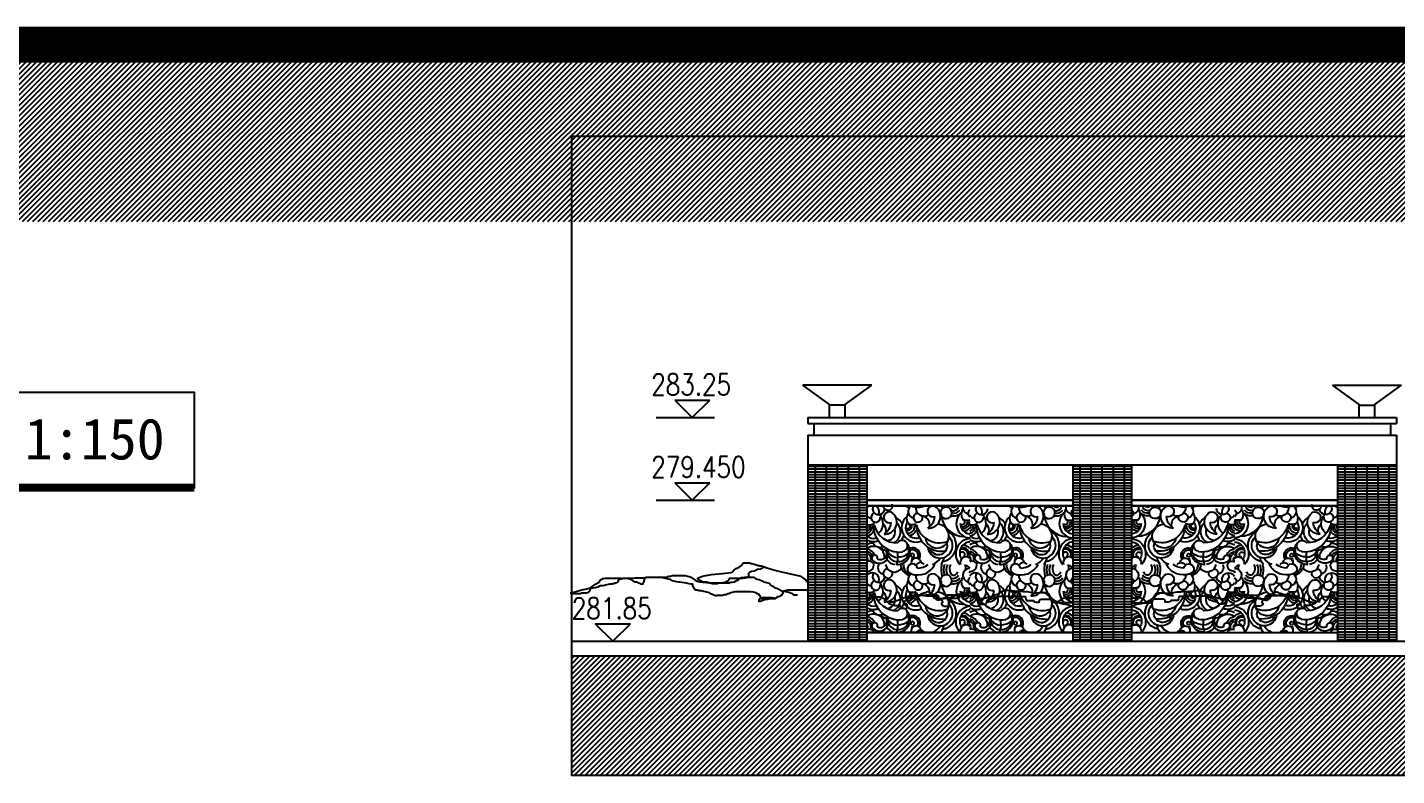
# Model space of a CAD drawing. Extents: x 61379 to 181989, y -86181 to 18192.
# Drawn here: x 136511 to 159771, y -86112 to -73398 of the extents above; entities that cross this region are included whole.
import ezdxf

# ---------------------------------------------------------------- set-up
doc = ezdxf.new("R2010")
doc.units = 0
doc.header["$LTSCALE"] = 1000
doc.header["$MEASUREMENT"] = 0
for name, color, linetype in [('3', 84, 'CONTINUOUS'), ('6', 12, 'CONTINUOUS'), ('LAYER2', 8, 'CONTINUOUS'), ('LAYER7', 84, 'CONTINUOUS'), ('PUB_TEXT', 7, 'CONTINUOUS'), ('PUB_TITLE', 4, 'CONTINUOUS'), ('WALL', 255, 'CONTINUOUS'), ('WINDOW', 84, 'CONTINUOUS')]:
    doc.layers.add(name, color=color, linetype=linetype)
doc.styles.add('DIM_FONT', font='SIMPLEX', dxfattribs={"width": 0.8})
doc.styles.add('HT', font='SIMHEI.TTF')
pattern_1 = [(0, (-26166.007, -60932), (0, 46.875), []), (90, (-26166, -60932), (-187.5, 1e-14), [])]

# ---------------------------------------------------------------- blocks, each defined once
blk = doc.blocks.new('A$C4AE10F56')
at = {"layer": 'LAYER2', "linetype": 'BYBLOCK'}
for centre, radius, start, end in [((116, 2052), 114, 120.1326, 150.0002), ((221, 2104), 103, 151.5335, 2.1872), ((116, 2052), 114, 338.7195, 59.8674), ((323, 2256), 114, 249.4623, 258.2325), ((378, 2155), 78.9, 183.6575, 19.2626), ((817, 2333), 226, 234.0639, 249.381), ((836, 2055), 114, 128.2265, 258.2325), ((821, 2305), 179, 240.2699, 251.848), ((796, 2231), 84.7, 252.8203, 253.7362), ((886, 2460), 331, 249.7106, 290.4832), ((995, 2121), 144, 175.3572, 301.6207), ((1144, 2056), 93, 47.9222, 289.4361), ((1071, 1975), 202, 265.4147, 47.9222), ((1368, 2032), 98.2, 211.5455, 186.022), ((1577, 2216), 297, 192.8609, 202.0915), ((1577, 2216), 252, 195.2147, 200.7628), ((1577, 2216), 207, 198.6431, 205.1288), ((1562, 2234), 141, 216.3094, 221.9316), ((1496, 2197), 69.7, 235.8434, 317.6874), ((1487, 2170), 101, 252.6385, 334.847), ((1796, 2007), 171, 146.3326, 210.4788), ((1765, 2125), 114, 167.4459, 258.2325), ((1971, 2104), 103, 151.5335, 2.1872), ((1866, 2052), 114, 338.7195, 59.8674), ((2567, 2333), 226, 234.0639, 249.381), ((2586, 2055), 114, 128.2265, 258.2325), ((2571, 2305), 179, 240.2699, 251.848), ((2546, 2231), 84.7, 252.8203, 253.7362), ((2636, 2460), 331, 249.7106, 290.4832), ((2745, 2121), 144, 175.3572, 301.6207), ((2894, 2056), 93, 47.9222, 289.4361), ((2821, 1975), 202, 265.4147, 47.9222), ((3118, 2032), 98.2, 211.5455, 186.022), ((3327, 2216), 297, 192.8609, 202.0915), ((3327, 2216), 252, 195.2147, 200.7628), ((3327, 2216), 207, 198.6431, 205.1288), ((3312, 2234), 141, 216.3094, 221.9316), ((3246, 2197), 69.7, 235.8434, 317.6874), ((3237, 2170), 101, 252.6385, 334.847), ((3546, 2007), 171, 146.3326, 210.4788), ((3515, 2125), 114, 167.4459, 258.2325), ((3620, 2178), 103, 172.5125, 187.4875), ((116, 2052), 114, 209.9998, 258.2325), ((171, 1950), 78.9, 103.5769, 7.3125), ((577, 1809), 443, 169.6069, 277.2135), ((83, 1853), 214, 309.5042, 44.3833), ((402, 1955), 93, 47.9222, 289.4361), ((329, 1874), 202, 265.4147, 47.9222), ((186, 1885), 247, 300.7867, 355.7597), ((380, 1714), 213, 301.3459, 45.0282), ((380, 1714), 274, 28.635, 60.543), ((855, 1779), 244, 129.87, 290.4819), ((855, 1779), 176, 146.7939, 286.016), ((867, 1937), 171, 146.3326, 210.4788), ((891, 1954), 78.9, 103.5769, 12.1148), ((941, 1834), 147, 343.6661, 84.5004), ((928, 1986), 247, 300.7867, 355.7597), ((1680, 2027), 398, 180.7401, 269.7299), ((1487, 2170), 191, 259.6237, 318.9107), ((1487, 2170), 146, 261.7492, 322.1118), ((1784, 1849), 244, 129.87, 266.2137), ((1644, 1877), 43.4, 214.824, 81.8265), ((1644, 1877), 83.9, 250.4301, 20.0074), ((1644, 1877), 119, 264.8463, 16.0826), ((1719, 2079), 174, 246.1182, 286.3406), ((1820, 2024), 78.9, 131.4223, 228.5777), ((1866, 2052), 114, 209.9998, 258.2325), ((1921, 1950), 78.9, 103.5769, 7.3125), ((2327, 1809), 443, 169.6069, 277.2135), ((1833, 1853), 214, 309.5042, 44.3833), ((2152, 1955), 93, 47.9222, 289.4361), ((2079, 1874), 202, 265.4147, 47.9222), ((1936, 1885), 247, 300.7867, 355.7597), ((2130, 1714), 213, 301.3459, 45.0282), ((2130, 1714), 274, 28.635, 60.543), ((2605, 1779), 244, 129.87, 290.4819), ((2605, 1779), 176, 146.7939, 286.016), ((2617, 1937), 171, 146.3326, 210.4788), ((2641, 1954), 78.9, 103.5769, 12.1148), ((2691, 1834), 147, 343.6661, 84.5004), ((2678, 1986), 247, 300.7867, 355.7597), ((3430, 2027), 398, 180.7401, 269.7299), ((3237, 2170), 191, 259.6237, 318.9107), ((3237, 2170), 146, 261.7492, 322.1118), ((3534, 1849), 244, 129.87, 266.2137), ((3394, 1877), 43.4, 214.824, 81.8265), ((3394, 1877), 83.9, 250.4301, 20.0074), ((3394, 1877), 119, 264.8463, 16.0826), ((3469, 2079), 174, 246.1182, 286.3406), ((3570, 2024), 78.9, 131.4223, 228.5777), ((70, 2005), 174, 246.1182, 292.1944), ((-5, 1803), 43.4, 301.8933, 81.8265), ((-5, 1803), 119, 281.1227, 16.0826), ((-5, 1803), 83.9, 285.8649, 20.0074), ((135, 1775), 176, 228.1538, 286.016), ((-5, 1803), 162, 278.5423, 334.4606), ((535, 1925), 404, 194.676, 270.816), ((199, 1733), 147, 343.6661, 48.568), ((351, 1711), 152, 280.5459, 18.6566), ((380, 1714), 274, 326.7324, 346.851), ((714, 1807), 43.4, 214.824, 81.8265), ((714, 1807), 72.6, 244.1457, 23.3428), ((714, 1807), 119, 264.8463, 16.0826), ((790, 2009), 174, 246.1182, 292.1944), ((714, 1807), 162, 278.5423, 334.4606), ((1254, 1928), 404, 194.676, 288.6777), ((1296, 1813), 433, 178.2831, 277.2135), ((1214, 1636), 202, 189.7424, 88.7116), ((1265, 1477), 274, 280.0246, 60.543), ((1784, 1849), 176, 178.9532, 264.7527), ((1644, 1877), 162, 278.5423, 320.1258), ((1820, 2005), 174, 246.1182, 292.1944), ((1745, 1803), 43.4, 301.8933, 81.8265), ((1745, 1803), 119, 281.1227, 16.0826), ((1745, 1803), 83.9, 285.8649, 20.0074), ((1885, 1775), 176, 228.1538, 286.016), ((1745, 1803), 162, 278.5423, 334.4606), ((2285, 1925), 404, 194.676, 270.816), ((1949, 1733), 147, 343.6661, 48.568), ((2101, 1711), 152, 280.5459, 18.6566), ((2130, 1714), 274, 326.7324, 346.851), ((2464, 1807), 43.4, 214.824, 81.8265), ((2464, 1807), 72.6, 244.1457, 23.3428), ((2464, 1807), 119, 264.8463, 16.0826), ((2540, 2009), 174, 246.1182, 292.1944), ((2464, 1807), 162, 278.5423, 334.4606), ((3046, 1813), 433, 178.2831, 277.2135), ((3004, 1928), 404, 194.676, 288.6777), ((2964, 1636), 202, 189.7424, 88.7116), ((3015, 1477), 274, 280.0246, 60.543), ((3534, 1849), 176, 178.9532, 264.7527), ((3394, 1877), 162, 278.5423, 320.1258), ((135, 1775), 232, 239.6613, 289.7294), ((135, 1276), 244, 91.9464, 118.7974), ((135, 1276), 187, 355.965, 128.8228), ((-5, 1248), 173, 22.8506, 78.1188), ((232, 1331), 156, 219.5755, 27.5659), ((236, 1569), 120, 192.4141, 300.7261), ((249, 1349), 113, 244.0342, 25.9068), ((340, 1477), 80.1, 198.0071, 303.8106), ((542, 1372), 216, 266.1179, 34.6402), ((620, 1472), 93, 277.2135, 148.2975), ((557, 1382), 180, 264.8075, 24.8927), ((796, 1310), 130, 334.6965, 111.0102), ((796, 1310), 95.2, 334.5035, 114.6775), ((1265, 1477), 213, 189.3713, 45.0282), ((1236, 1474), 152, 201.1421, 18.6566), ((1791, 1334), 262, 92.229, 223.9571), ((1784, 1350), 187, 94.9301, 213.6525), ((1644, 1322), 95.2, 334.5035, 104.3103), ((1644, 1322), 119, 20.2828, 95.1537), ((1644, 1322), 162, 39.8742, 81.4577), ((1885, 1775), 232, 239.6613, 289.7294), ((1885, 1276), 244, 91.9464, 118.7974), ((1885, 1276), 187, 355.965, 128.8228), ((1745, 1248), 173, 22.8506, 78.1188), ((1982, 1331), 156, 219.5755, 27.5659), ((1986, 1569), 120, 192.4141, 300.7261), ((1999, 1349), 113, 244.0342, 25.9068), ((2090, 1477), 80.1, 198.0071, 303.8106), ((2292, 1372), 216, 266.1179, 34.6402), ((2370, 1472), 93, 277.2135, 148.2975), ((2307, 1382), 180, 264.8075, 24.8927), ((2546, 1310), 130, 334.6965, 111.0102), ((2546, 1310), 95.2, 334.5035, 114.6775), ((3015, 1477), 213, 189.3713, 45.0282), ((2986, 1474), 152, 201.1421, 18.6566), ((3541, 1334), 262, 92.229, 223.9571), ((3534, 1350), 187, 94.9301, 213.6525), ((3394, 1322), 95.2, 334.5035, 104.3103), ((3394, 1322), 119, 20.2828, 95.1537), ((3394, 1322), 162, 39.8742, 81.4577), ((-5, 1248), 130, 23.4574, 79.853), ((-5, 1248), 95.2, 334.5035, 76.0582), ((-5, 1248), 43.4, 301.8933, 58.1067), ((56, 1113), 97.5, 23.8659, 113.3699), ((151, 1264), 51.2, 340.5758, 219.5755), ((542, 1372), 225, 215.2494, 257.976), ((542, 1372), 170, 203.3585, 269.8573), ((555, 1508), 232, 223.0684, 268.723), ((219, 1279), 331, 337.5234, 15.3132), ((569, 1509), 226, 265.0845, 314.0015), ((796, 1079), 84.7, 7.2169, 253.7362), ((796, 1310), 29.3, 269.2687, 253.5688), ((955, 1186), 179, 153.1091, 190.9536), ((857, 1175), 88.1, 14.2047, 154.245), ((929, 1112), 75.4, 32.2721, 147.7279), ((993, 1471), 349, 294.02, 323.6681), ((1020, 1341), 321, 324.0583, 348.3085), ((1644, 1322), 43.4, 269.2687, 145.176), ((1705, 1186), 97.5, 49.9979, 200.4992), ((1800, 1338), 51.2, 128.5427, 219.5755), ((1880, 1404), 156, 219.5755, 223.762), ((1745, 1248), 130, 23.4574, 79.853), ((1745, 1248), 95.2, 334.5035, 76.0582), ((1745, 1248), 43.4, 301.8933, 58.1067), ((1806, 1113), 97.5, 23.8659, 113.3699), ((1901, 1264), 51.2, 340.5758, 219.5755), ((2292, 1372), 225, 215.2494, 257.976), ((2292, 1372), 170, 203.3585, 269.8573), ((2305, 1508), 232, 223.0684, 268.723), ((1969, 1279), 331, 337.5234, 15.3132), ((2319, 1509), 226, 265.0845, 314.0015), ((2546, 1079), 84.7, 7.2169, 253.7362), ((2546, 1310), 29.3, 269.2687, 253.5688), ((2705, 1186), 179, 153.1091, 190.9536), ((2607, 1175), 88.1, 14.2047, 154.245), ((2679, 1112), 75.4, 32.2721, 147.7279), ((2743, 1471), 349, 294.02, 323.6681), ((2770, 1341), 321, 324.0583, 348.3085), ((3394, 1322), 43.4, 269.2687, 145.176), ((3455, 1186), 97.5, 49.9979, 200.4992), ((3550, 1338), 51.2, 128.5427, 219.5755), ((3630, 1404), 156, 219.5755, 223.762), ((-8, 1479), 443, 273.3372, 277.2135), ((116, 900), 114, 338.7195, 150.0002), ((35, 1141), 102, 277.2135, 6.0245), ((221, 952), 103, 151.5335, 2.1872), ((323, 1104), 114, 155.1418, 258.2325), ((378, 1003), 78.9, 103.5769, 19.2626), ((482, 1170), 144, 187.1285, 329.9139), ((428, 972), 205, 61.0901, 62.019), ((817, 1181), 226, 187.2926, 249.381), ((516, 980), 205, 57.1255, 62.019), ((821, 1153), 179, 180.3159, 251.848), ((836, 903), 114, 128.2265, 258.2325), ((886, 1308), 331, 249.7106, 331.9151), ((995, 969), 144, 175.3572, 301.6207), ((860, 1438), 349, 273.2942, 305.0299), ((1144, 904), 93, 47.9222, 289.4361), ((1071, 823), 202, 265.4147, 47.9222), ((1368, 880), 98.2, 211.5455, 186.022), ((1577, 1064), 297, 162.7967, 202.0915), ((1577, 1064), 252, 159.5911, 200.7628), ((1577, 1064), 207, 154.8639, 205.1288), ((1562, 1082), 141, 150.0747, 221.9316), ((1496, 1045), 69.7, 235.8434, 349.6065), ((1487, 1018), 101, 252.6385, 334.847), ((1796, 855), 171, 146.3326, 210.4788), ((1765, 973), 114, 88.5272, 258.2325), ((1562, 1082), 141, 354.4874, 29.9253), ((1891, 1310), 244, 220.4864, 239.7214), ((1820, 872), 78.9, 131.4223, 228.5777), ((1870, 1026), 103, 172.5125, 187.4875), ((1742, 1479), 443, 273.3372, 277.2135), ((1866, 900), 114, 338.7195, 150.0002), ((1785, 1141), 102, 277.2135, 6.0245), ((1971, 952), 103, 151.5335, 2.1872), ((2073, 1104), 114, 155.1418, 258.2325), ((2128, 1003), 78.9, 103.5769, 19.2626), ((2232, 1170), 144, 187.1285, 329.9139), ((2178, 972), 205, 61.0901, 62.019), ((2567, 1181), 226, 187.2926, 249.381), ((2266, 980), 205, 57.1255, 62.019), ((2571, 1153), 179, 180.3159, 251.848), ((2586, 903), 114, 128.2265, 258.2325), ((2636, 1308), 331, 249.7106, 331.9151), ((2745, 969), 144, 175.3572, 301.6207), ((2610, 1438), 349, 273.2942, 305.0299), ((2894, 904), 93, 47.9222, 289.4361), ((2821, 823), 202, 265.4147, 47.9222), ((3118, 880), 98.2, 211.5455, 186.022), ((3327, 1064), 297, 162.7967, 202.0915), ((3327, 1064), 252, 159.5911, 200.7628), ((3327, 1064), 207, 154.8639, 205.1288), ((3312, 1082), 141, 150.0747, 221.9316), ((3246, 1045), 69.7, 235.8434, 349.6065), ((3237, 1018), 101, 252.6385, 334.847), ((3546, 855), 171, 146.3326, 210.4788), ((3515, 973), 114, 88.5272, 258.2325), ((3312, 1082), 141, 354.4874, 29.9253), ((3641, 1310), 244, 220.4864, 239.7214), ((3570, 872), 78.9, 131.4223, 228.5777), ((3620, 1026), 103, 172.5125, 187.4875), ((116, 900), 114, 209.9998, 258.2325), ((171, 798), 78.9, 103.5769, 7.3125), ((577, 657), 443, 169.6069, 277.2135), ((83, 701), 214, 309.5042, 44.3833), ((402, 803), 93, 47.9222, 289.4361), ((329, 722), 202, 265.4147, 47.9222), ((186, 733), 247, 300.7867, 355.7597), ((380, 562), 213, 301.3459, 45.0282), ((380, 562), 274, 28.635, 60.543), ((855, 627), 244, 129.87, 290.4819), ((855, 627), 176, 146.7939, 286.016), ((714, 655), 43.4, 214.824, 81.8265), ((867, 785), 171, 146.3326, 210.4788), ((790, 857), 174, 246.1182, 292.1944), ((891, 802), 78.9, 103.5769, 12.1148), ((941, 682), 147, 343.6661, 84.5004), ((928, 834), 247, 300.7867, 355.7597), ((1680, 875), 398, 180.7401, 269.7299), ((1487, 1018), 191, 259.6237, 318.9107), ((1487, 1018), 146, 261.7492, 322.1118), ((1784, 697), 244, 129.87, 266.2137), ((1644, 725), 43.4, 214.824, 81.8265), ((1784, 697), 176, 178.9532, 264.7527), ((1644, 725), 83.9, 250.4301, 20.0074), ((1644, 725), 119, 264.8463, 16.0826), ((1719, 927), 174, 246.1182, 286.3406), ((1866, 900), 114, 209.9998, 258.2325), ((1921, 798), 78.9, 103.5769, 7.3125), ((2327, 657), 443, 169.6069, 277.2135), ((1833, 701), 214, 309.5042, 44.3833), ((2152, 803), 93, 47.9222, 289.4361), ((2079, 722), 202, 265.4147, 47.9222), ((1936, 733), 247, 300.7867, 355.7597), ((2130, 562), 213, 301.3459, 45.0282), ((2130, 562), 274, 28.635, 60.543), ((2605, 627), 244, 129.87, 290.4819), ((2605, 627), 176, 146.7939, 286.016), ((2464, 655), 43.4, 214.824, 81.8265), ((2617, 785), 171, 146.3326, 210.4788), ((2540, 857), 174, 246.1182, 292.1944), ((2641, 802), 78.9, 103.5769, 12.1148), ((2691, 682), 147, 343.6661, 84.5004), ((2678, 834), 247, 300.7867, 355.7597), ((3430, 875), 398, 180.7401, 269.7299), ((3237, 1018), 191, 259.6237, 318.9107), ((3237, 1018), 146, 261.7492, 322.1118), ((3534, 697), 244, 129.87, 266.2137), ((3394, 725), 43.4, 214.824, 81.8265), ((3534, 697), 176, 178.9532, 264.7527), ((3394, 725), 83.9, 250.4301, 20.0074), ((3394, 725), 119, 264.8463, 16.0826), ((3469, 927), 174, 246.1182, 286.3406), ((70, 853), 174, 246.1182, 292.1944), ((-5, 651), 43.4, 301.8933, 81.8265), ((-5, 651), 119, 281.1227, 16.0826), ((-5, 651), 83.9, 285.8649, 20.0074), ((135, 623), 176, 228.1538, 286.016), ((-5, 651), 162, 278.5423, 334.4606), ((535, 773), 404, 194.676, 270.816), ((199, 581), 147, 343.6661, 48.568), ((351, 559), 152, 280.5459, 18.6566), ((380, 562), 274, 326.7324, 346.851), ((714, 655), 72.6, 244.1457, 23.3428), ((714, 655), 119, 264.8463, 16.0826), ((714, 655), 162, 278.5423, 334.4606), ((1296, 661), 433, 178.2831, 277.2135), ((1254, 776), 404, 194.676, 288.6777), ((1214, 484), 202, 189.7424, 88.7116), ((1265, 325), 213, 189.3713, 45.0282), ((1265, 325), 274, 280.0246, 60.543), ((1644, 725), 162, 278.5423, 320.1258), ((1820, 853), 174, 246.1182, 292.1944), ((1745, 651), 43.4, 301.8933, 81.8265), ((1745, 651), 119, 281.1227, 16.0826), ((1745, 651), 83.9, 285.8649, 20.0074), ((1885, 623), 176, 228.1538, 286.016), ((1745, 651), 162, 278.5423, 334.4606), ((2285, 773), 404, 194.676, 270.816), ((1949, 581), 147, 343.6661, 48.568), ((2101, 559), 152, 280.5459, 18.6566), ((2130, 562), 274, 326.7324, 346.851), ((2464, 655), 72.6, 244.1457, 23.3428), ((2464, 655), 119, 264.8463, 16.0826), ((2464, 655), 162, 278.5423, 334.4606), ((3004, 776), 404, 194.676, 288.6777), ((3046, 661), 433, 178.2831, 277.2135), ((2964, 484), 202, 189.7424, 88.7116), ((3015, 325), 213, 189.3713, 45.0282), ((3015, 325), 274, 280.0246, 60.543), ((3394, 725), 162, 278.5423, 320.1258), ((135, 623), 232, 239.6613, 289.7294), ((135, 124), 244, 91.9464, 118.7974), ((135, 124), 187, 355.965, 128.8228), ((-5, 96), 173, 22.8506, 78.1188), ((232, 179), 156, 219.5755, 27.5659), ((236, 417), 120, 192.4141, 300.7261), ((249, 196), 113, 244.0342, 25.9068), ((340, 325), 80.1, 198.0071, 303.8106), ((542, 220), 216, 266.1179, 34.6402), ((620, 320), 93, 277.2135, 148.2975), ((557, 230), 180, 264.8075, 24.8927), ((796, 158), 130, 334.6965, 111.0102), ((796, 158), 95.2, 334.5035, 114.6775), ((1236, 322), 152, 201.1421, 18.6566), ((1791, 182), 262, 92.229, 223.9571), ((1784, 197), 187, 94.9301, 213.6525), ((1644, 169), 95.2, 334.5035, 104.3103), ((1644, 169), 119, 20.2828, 95.1537), ((1644, 169), 162, 39.8742, 81.4577), ((1885, 623), 232, 239.6613, 289.7294), ((1885, 124), 244, 91.9464, 118.7974), ((1885, 124), 187, 355.965, 128.8228), ((1745, 96), 173, 22.8506, 78.1188), ((1982, 179), 156, 219.5755, 27.5659), ((1986, 417), 120, 192.4141, 300.7261), ((1999, 196), 113, 244.0342, 25.9068), ((2090, 325), 80.1, 198.0071, 303.8106), ((2292, 220), 216, 266.1179, 34.6402), ((2370, 320), 93, 277.2135, 148.2975), ((2307, 230), 180, 264.8075, 24.8927), ((2546, 158), 130, 334.6965, 111.0102), ((2546, 158), 95.2, 334.5035, 114.6775), ((2986, 322), 152, 201.1421, 18.6566), ((3541, 182), 262, 92.229, 223.9571), ((3534, 197), 187, 94.9301, 213.6525), ((3394, 169), 95.2, 334.5035, 104.3103), ((3394, 169), 119, 20.2828, 95.1537), ((3394, 169), 162, 39.8742, 81.4577), ((-5, 96), 130, 23.4574, 79.853), ((-5, 96), 95.2, 334.5035, 76.0582), ((-5, 96), 43.4, 301.8933, 58.1067), ((56, -39), 97.5, 23.8659, 113.3699), ((151, 112), 51.2, 340.5758, 219.5755), ((542, 220), 225, 215.2494, 257.976), ((542, 220), 170, 203.3585, 269.8573), ((555, 356), 232, 223.0684, 268.723), ((428, -180), 205, 61.0901, 62.019), ((219, 126), 331, 337.5234, 15.3132), ((569, 357), 226, 265.0845, 314.0015), ((516, -172), 205, 57.1255, 62.019), ((796, 158), 29.3, 269.2687, 253.5688), ((955, 34), 179, 153.1091, 190.9536), ((857, 23), 88.1, 14.2047, 154.245), ((929, -40), 75.4, 32.2721, 147.7279), ((993, 318), 349, 294.02, 323.6681), ((1020, 189), 321, 324.0583, 348.3085), ((1644, 169), 43.4, 269.2687, 145.176), ((1705, 34), 97.5, 49.9979, 200.4992), ((1800, 186), 51.2, 128.5427, 219.5755), ((1880, 252), 156, 219.5755, 223.762), ((1745, 96), 130, 23.4574, 79.853), ((1745, 96), 95.2, 334.5035, 76.0582), ((1745, 96), 43.4, 301.8933, 58.1067), ((1806, -39), 97.5, 23.8659, 113.3699), ((1901, 112), 51.2, 340.5758, 219.5755), ((2292, 220), 225, 215.2494, 257.976), ((2292, 220), 170, 203.3585, 269.8573), ((2305, 356), 232, 223.0684, 268.723), ((2178, -180), 205, 61.0901, 62.019), ((1969, 126), 331, 337.5234, 15.3132), ((2319, 357), 226, 265.0845, 314.0015), ((2266, -172), 205, 57.1255, 62.019), ((2546, 158), 29.3, 269.2687, 253.5688), ((2705, 34), 179, 153.1091, 190.9536), ((2607, 23), 88.1, 14.2047, 154.245), ((2679, -40), 75.4, 32.2721, 147.7279), ((2743, 318), 349, 294.02, 323.6681), ((2770, 189), 321, 324.0583, 348.3085), ((3394, 169), 43.4, 269.2687, 145.176), ((3455, 34), 97.5, 49.9979, 200.4992), ((3550, 186), 51.2, 128.5427, 219.5755), ((3630, 252), 156, 219.5755, 223.762)]:
    blk.add_arc(centre, radius, start, end, dxfattribs=at)

msp = doc.modelspace()

# ---------------------------------------------------------------- hatches: boundary and pattern name
at = {"layer": '6', "linetype": 'BYBLOCK'}
h = msp.add_hatch(dxfattribs=at)
h.set_pattern_fill('ANSI31', color=8, scale=500, style=0)
h.set_pattern_definition([(45, (159759.375, 198.294), (-44.194174, 44.194174), [])])
h.paths.add_polyline_path([(181688.8, -73698.1), (123188.8, -73698.1), (123188.8, -76698.1), (181688.8, -76698.1)])
h = msp.add_hatch(dxfattribs=at)
h.set_pattern_fill('ANSI31', color=8, scale=500, style=0)
h.set_pattern_definition([(45, (62667.61, -3429.446), (-44.194174, 44.194174), [])])
h.paths.add_polyline_path([(162822.9, -86112), (162822.9, -84076.5), (145759, -84076.5), (145759, -86112)])
at = {"layer": 'LAYER2', "linetype": 'BYBLOCK'}
h = msp.add_hatch(dxfattribs=at)
h.set_pattern_fill('GRATE', color=256, scale=1500, style=0)
h.set_pattern_definition([(0, (-35166.007, -60932), (0, 46.875), []), (90, (-35166, -60932), (-187.5, 1e-14), [])])
h.paths.add_polyline_path([(150768.9, -80829.2), (149768.9, -80829.2), (149768.9, -81839, -0.1038684), (149785.7, -81832.9, -0.0258053), (149768.9, -81839.2), (149768.9, -82991.1, -0.1038684), (149785.7, -82985, -0.0258053), (149768.9, -82991.2), (149768.9, -83829.2), (150768.9, -83829.2)])
h = msp.add_hatch(dxfattribs=at)
h.set_pattern_fill('GRATE', color=256, scale=1500, style=0)
h.set_pattern_definition(pattern_1)
h.paths.add_polyline_path([(155268.9, -80829.2), (154268.9, -80829.2), (154268.9, -81839, -0.1038684), (154285.7, -81832.9, -0.0258053), (154268.9, -81839.2), (154268.9, -82991.1, -0.1038684), (154285.7, -82985, -0.0258053), (154268.9, -82991.2), (154268.9, -83829.2), (155268.9, -83829.2)])
h = msp.add_hatch(dxfattribs=at)
h.set_pattern_fill('GRATE', color=256, scale=1500, style=0)
h.set_pattern_definition(pattern_1)
h.paths.add_polyline_path([(158768.9, -81839.2), (158768.9, -82991.1, -0.1038684), (158785.7, -82985, -0.0258053), (158768.9, -82991.2), (158768.9, -83829.2), (159768.9, -83829.2), (159768.9, -80829.2), (158768.9, -80829.2), (158768.9, -81839, -0.1038684), (158785.7, -81832.9, -0.0258053)])

# ---------------------------------------------------------------- linework, layer by layer
at = {"layer": '3', "linetype": 'BYBLOCK'}
for p, q in [((123188.8, -73398.1), (181688.8, -73398.1)), ((147194.5, -80027.8), (148181.5, -80027.8)), ((147194.5, -81429.2), (148181.5, -81429.2)), ((145845.2, -83829.2), (146832.2, -83829.2))]:
    msp.add_line(p, q, dxfattribs=at)
at = {"layer": '3'}
for p, q in [((147507.8, -79734.2), (147805.9, -80027.8)), ((147507.8, -79734.2), (148104, -79734.2)), ((147805.9, -80027.8), (148104, -79734.2)), ((147507.8, -81135.6), (148104, -81135.6)), ((147507.8, -81135.6), (147805.9, -81429.2)), ((147805.9, -81429.2), (148104, -81135.6)), ((146158.4, -83535.6), (146754.6, -83535.6)), ((146158.4, -83535.6), (146456.5, -83829.2)), ((146456.5, -83829.2), (146754.6, -83535.6))]:
    msp.add_line(p, q, dxfattribs=at)
at = {"layer": '3', "linetype": 'BYBLOCK', "const_width": 600}
msp.add_lwpolyline([(123188.8, -73698.1), (181688.8, -73698.1)], dxfattribs=at)
at = {"layer": 'LAYER7', "linetype": 'BYBLOCK'}
for p, q in [((150152.1, -79818.2), (149681.7, -79477.5)), ((150856.1, -79477.5), (149681.7, -79477.5)), ((150385.7, -79818.2), (150856.1, -79477.5)), ((158681.7, -79477.5), (159856.1, -79477.5)), ((159152.1, -79818.2), (158681.7, -79477.5)), ((159385.7, -79818.2), (159856.1, -79477.5)), ((150136, -80029.2), (150136, -79818.2)), ((150401.8, -79818.2), (150136, -79818.2)), ((150401.8, -80029.2), (150401.8, -79818.2)), ((159136, -79818.2), (159401.8, -79818.2)), ((159136, -80029.2), (159136, -79818.2)), ((159401.8, -80029.2), (159401.8, -79818.2)), ((149768.9, -80029.2), (149768.9, -80129.2)), ((149768.9, -80029.2), (159768.9, -80029.2)), ((149768.9, -80129.2), (159768.9, -80129.2)), ((149868.9, -80129.2), (149868.9, -80329.2)), ((159668.9, -80129.2), (159668.9, -80329.2)), ((159768.9, -80029.2), (159768.9, -80129.2)), ((149768.9, -80329.2), (149768.9, -83829.2)), ((149768.9, -80329.2), (159768.9, -80329.2)), ((159768.9, -80329.2), (159768.9, -83829.2)), ((149768.9, -80829.2), (159768.9, -80829.2)), ((150768.9, -80829.2), (150768.9, -83829.2)), ((154268.9, -80829.2), (154268.9, -83829.2)), ((155268.9, -80829.2), (155268.9, -83829.2)), ((158768.9, -80829.2), (158768.9, -83829.2)), ((158768.9, -80829.2), (159768.9, -80829.2)), ((150768.9, -81429.2), (154268.9, -81429.2)), ((154268.9, -81429.2), (150768.9, -81429.2)), ((150768.9, -81529.2), (154268.9, -81529.2)), ((150768.9, -81529.2), (154268.9, -81529.2)), ((154268.9, -81529.2), (150768.9, -81529.2)), ((155268.9, -81429.2), (158768.9, -81429.2)), ((158768.9, -81429.2), (155268.9, -81429.2)), ((155268.9, -81429.2), (158768.9, -81429.2)), ((155268.9, -81529.2), (158768.9, -81529.2)), ((158768.9, -81529.2), (155268.9, -81529.2)), ((158768.9, -81529.2), (155268.9, -81529.2)), ((155268.9, -81529.2), (158768.9, -81529.2)), ((150768.9, -83679.2), (154268.9, -83679.2)), ((154268.9, -83679.2), (150768.9, -83679.2)), ((155268.9, -83679.2), (158768.9, -83679.2))]:
    msp.add_line(p, q, dxfattribs=at)
msp.add_lwpolyline([(145759, -75247.6), (162822.9, -75247.6), (162822.9, -86112), (145759, -86112)], close=True, dxfattribs=at)
for points in [[(149749.7, -82825.2), (149749.7, -82808), (149741.1, -82790.8), (149706.7, -82765), (149655.1, -82730.6), (149483, -82687.6), (149328.1, -82653.2), (149190.4, -82618.8), (149069.9, -82584.4), (149044.1, -82575.8), (149035.5, -82567.2), (149018.3, -82567.2), (149001.1, -82584.4), (148966.7, -82601.6), (148915, -82610.2), (148863.4, -82636), (148811.8, -82644.6), (148777.3, -82661.8), (148760.1, -82679), (148760.1, -82730.6), (148751.5, -82747.8), (148734.3, -82747.8), (148708.5, -82756.4), (148665.5, -82765), (148433.1, -82765), (148433.1, -82773.6), (148424.5, -82782.2), (148415.9, -82799.4), (148398.7, -82808), (148381.5, -82816.6), (148355.7, -82833.8), (148321.3, -82833.8), (148286.8, -82842.4), (148252.4, -82842.4), (148226.6, -82851), (148149.2, -82851), (148097.5, -82842.4), (148054.5, -82825.2), (148011.5, -82825.2), (147977.1, -82816.6), (147951.2, -82799.4), (147925.4, -82790.8), (147908.2, -82773.6), (147899.6, -82773.6), (147899.6, -82756.4), (147925.4, -82747.8), (147977.1, -82722), (148131.9, -82696.2), (148321.3, -82679), (148458.9, -82661.8), (148484.8, -82653.2), (148493.4, -82644.6), (148510.6, -82618.8), (148553.6, -82593), (148605.2, -82567.2), (148639.7, -82541.4), (148656.9, -82524.2), (148656.9, -82515.6), (148665.5, -82507), (148682.7, -82498.4), (148777.3, -82498.4), (148794.6, -82507), (148820.4, -82507), (148897.8, -82532.8), (148923.6, -82541.4), (148940.8, -82541.4), (148949.4, -82550), (148983.9, -82550), (149001.1, -82558.6), (149018.3, -82558.6), (149026.9, -82567.2), (149035.5, -82567.2), (149052.7, -82575.8)], [(145731.1, -83005.8), (145765.5, -83005.8), (145808.5, -82988.6), (145929, -82954.2), (146066.7, -82928.4), (146118.3, -82894), (146161.3, -82859.6), (146204.4, -82833.8), (146221.6, -82825.2), (146230.2, -82816.6), (146230.2, -82808), (146238.8, -82790.8), (146256, -82782.2), (146273.2, -82773.6), (146290.4, -82765), (146324.8, -82756.4), (146600.2, -82756.4), (146720.7, -82765), (146763.7, -82773.6), (146789.5, -82790.8), (146798.1, -82799.4), (146806.7, -82808), (146823.9, -82816.6), (146858.4, -82816.6), (146867, -82825.2), (146884.2, -82833.8), (146910, -82842.4), (146927.2, -82851), (146970.2, -82851), (146970.2, -82833.8), (146987.4, -82816.6), (146987.4, -82799.4), (146996, -82790.8), (146996, -82765), (147004.7, -82756.4), (147004.7, -82747.8), (147021.9, -82739.2), (147383.3, -82739.2), (147391.9, -82730.6), (147409.1, -82722), (147434.9, -82722), (147469.3, -82713.4), (147684.5, -82713.4), (147727.5, -82722), (147753.3, -82730.6), (147779.1, -82739.2), (147856.6, -82790.8), (147891, -82808), (147934, -82816.6), (147985.7, -82825.2), (148106.1, -82833.8), (148433.1, -82833.8), (148458.9, -82825.2), (148484.8, -82825.2), (148519.2, -82816.6), (148553.6, -82799.4), (148570.8, -82790.8), (148588, -82790.8), (148605.2, -82773.6), (148622.4, -82756.4), (148639.7, -82747.8), (148656.9, -82747.8), (148691.3, -82739.2), (148846.2, -82739.2), (148863.4, -82747.8), (148880.6, -82765), (148906.4, -82773.6), (148940.8, -82782.2), (148966.7, -82790.8), (148992.5, -82799.4), (149018.3, -82816.6), (149087.1, -82833.8), (149113, -82842.4), (149121.6, -82851), (149121.6, -82859.6), (149138.8, -82876.8), (149173.2, -82894), (149207.6, -82919.8), (149242, -82928.4), (149276.5, -82945.6), (149328.1, -82971.4), (149448.6, -82997.2), (149491.6, -83014.4), (149517.4, -83031.6), (149526, -83040.2), (149594.8, -83040.2)], [(149767, -82971.4), (149741.1, -82962.8), (149422.7, -82962.8), (149379.7, -82971.4), (149353.9, -82980), (149353.9, -82988.6), (149345.3, -83005.8), (149336.7, -83023), (149328.1, -83040.2), (149319.5, -83048.8), (149302.3, -83057.4), (149285.1, -83065.9), (149267.8, -83074.5), (149233.4, -83091.7), (149207.6, -83108.9), (149078.5, -83108.9), (149035.5, -83126.1), (148992.5, -83143.3), (148958.1, -83151.9), (148940.8, -83151.9), (148940.8, -83134.7), (148949.4, -83108.9), (148975.3, -83091.7), (149001.1, -83083.1), (149156, -83083.1), (149173.2, -83091.7), (149199, -83091.7), (149199, -83100.3), (149181.8, -83108.9), (149121.6, -83108.9), (149078.5, -83117.5), (149009.7, -83117.5), (148983.9, -83100.3), (148975.3, -83083.1), (148966.7, -83074.5), (148958.1, -83065.9), (148958.1, -83057.4), (148949.4, -83048.8), (148940.8, -83031.6), (148915, -83023), (148889.2, -83005.8), (148846.2, -82997.2), (148794.6, -82988.6), (148527.8, -82988.6), (148458.9, -83005.8), (148424.5, -83023), (148407.3, -83023), (148390.1, -83031.6), (148381.5, -83040.2), (148347.1, -83040.2), (148321.3, -83048.8), (148226.6, -83048.8), (148209.4, -83057.4), (148200.8, -83057.4), (148183.6, -83048.8), (148149.2, -83031.6), (148114.7, -83023), (148097.5, -83005.8), (147959.8, -82971.4), (147925.4, -82971.4), (147891, -82962.8), (147865.2, -82962.8), (147856.6, -82954.2), (147856.6, -82945.6), (147848, -82937), (147839.4, -82937), (147839.4, -82928.4), (147830.8, -82919.8), (147822.2, -82902.6), (147813.5, -82885.4), (147813.5, -82859.6), (147787.7, -82859.6), (147753.3, -82851), (147710.3, -82842.4), (147589.8, -82825.2), (147538.2, -82816.6), (147495.2, -82808), (147469.3, -82799.4), (147452.1, -82790.8), (147434.9, -82782.2), (147400.5, -82773.6), (147348.9, -82765), (147280, -82747.8), (147039.1, -82747.8), (147004.7, -82756.4), (146832.5, -82756.4), (146677.7, -82765), (146634.6, -82765), (146600.2, -82773.6), (146574.4, -82773.6), (146565.8, -82782.2), (146548.6, -82799.4), (146540, -82816.6), (146522.8, -82833.8), (146496.9, -82842.4), (146471.1, -82851), (146453.9, -82851), (146436.7, -82859.6), (146402.3, -82859.6), (146333.4, -82876.8), (146290.4, -82885.4), (146247.4, -82885.4), (146230.2, -82894), (146204.4, -82911.2), (146161.3, -82919.8), (146109.7, -82928.4), (146075.3, -82937), (146066.7, -82945.6), (146066.7, -82962.8), (146058.1, -82971.4), (146058.1, -82980), (146049.5, -82988.6), (146040.9, -82997.2), (146023.6, -83005.8), (145997.8, -83014.4), (145920.4, -83014.4), (145903.2, -83023), (145774.1, -83023)], [(154269.8, -83177.1), (153953.5, -83177.1), (153937.9, -83172), (153932.8, -83161.6), (153922.4, -83146), (153901.6, -83120.1), (153875.7, -83047.6), (153855, -83021.7), (153839.4, -83011.3), (153829, -83006.1), (153709.8, -83006.1), (153637.2, -83011.3), (153616.4, -83016.5), (153600.9, -83016.5), (153590.5, -83011.3), (153574.9, -83006.1), (153554.2, -83000.9), (153528.3, -82995.8), (153497.1, -82990.6), (153434.9, -82990.6), (153434.9, -82985.4), (153362.3, -82985.4), (153279.3, -82980.2), (153248.2, -82980.2), (153227.5, -82975), (153206.7, -82969.8), (153186, -82964.7), (153123.7, -82964.7), (153103, -82969.8), (153087.4, -82980.2), (153071.9, -82985.4), (153051.1, -82995.8), (153030.4, -83006.1), (153014.8, -83016.5), (153004.5, -83026.9), (152999.3, -83032), (152994.1, -83037.2), (152983.7, -83037.2), (152968.2, -83042.4), (152947.4, -83047.6), (152926.7, -83057.9), (152900.7, -83068.3), (152880, -83073.5), (152859.3, -83078.7), (152833.3, -83083.9), (152807.4, -83089), (152797, -83094.2), (152781.5, -83094.2), (152765.9, -83099.4), (152755.5, -83104.6), (152745.2, -83104.6), (152729.6, -83109.8), (152677.7, -83109.8), (152667.4, -83099.4), (152657, -83083.9), (152651.8, -83073.5), (152646.6, -83063.1), (152646.6, -83052.8), (152625.9, -83032), (152610.3, -83021.7), (152594.8, -83021.7), (152584.4, -83016.5), (152568.8, -83011.3), (152548.1, -83011.3), (152542.9, -83006.1), (152496.2, -83006.1), (152475.5, -83011.3), (152459.9, -83016.5), (152439.2, -83016.5), (152428.8, -83021.7), (152413.3, -83026.9), (152377, -83026.9), (152345.8, -83032), (152330.3, -83037.2), (152314.7, -83037.2), (152309.5, -83042.4), (152294, -83042.4), (152288.8, -83047.6), (152138.4, -83047.6), (152133.2, -83052.8), (152133.2, -83057.9), (152128, -83068.3), (152128, -83078.7), (152117.7, -83083.9), (152107.3, -83089), (152091.7, -83099.4), (152076.2, -83099.4), (152065.8, -83104.6), (152050.2, -83109.8), (152034.7, -83120.1), (152024.3, -83120.1), (152013.9, -83125.3), (151993.2, -83130.5), (151972.5, -83130.5), (151962.1, -83125.3), (151951.7, -83120.1), (151941.3, -83114.9), (151931, -83104.6), (151915.4, -83094.2), (151910.2, -83078.7), (151905, -83068.3), (151899.8, -83057.9), (151899.8, -83037.2), (151894.7, -83032), (151884.3, -83021.7), (151868.7, -83021.7), (151858.4, -83016.5), (151853.2, -83011.3), (151848, -83006.1), (151842.8, -83000.9), (151837.6, -82995.8), (151832.4, -82990.6), (151801.3, -82990.6), (151785.8, -82995.8), (151775.4, -83006.1), (151765, -83006.1), (151754.6, -83011.3), (151739.1, -83011.3), (151723.5, -83016.5), (151702.8, -83021.7), (151692.4, -83026.9), (151687.2, -83026.9), (151687.2, -83052.8)], [(155267.9, -83177.1), (155584.3, -83177.1), (155599.9, -83172), (155605, -83161.6), (155615.4, -83146), (155636.2, -83120.1), (155662.1, -83047.6), (155682.8, -83021.7), (155698.4, -83011.3), (155708.8, -83006.1), (155828, -83006.1), (155900.6, -83011.3), (155921.4, -83016.5), (155936.9, -83016.5), (155947.3, -83011.3), (155962.9, -83006.1), (155983.6, -83000.9), (156009.5, -82995.8), (156040.7, -82990.6), (156102.9, -82990.6), (156102.9, -82985.4), (156175.5, -82985.4), (156258.5, -82980.2), (156289.6, -82980.2), (156310.3, -82975), (156331.1, -82969.8), (156351.8, -82964.7), (156414.1, -82964.7), (156434.8, -82969.8), (156450.4, -82980.2), (156465.9, -82985.4), (156486.7, -82995.8), (156507.4, -83006.1), (156523, -83016.5), (156533.3, -83026.9), (156538.5, -83032), (156543.7, -83037.2), (156554.1, -83037.2), (156569.6, -83042.4), (156590.4, -83047.6), (156611.1, -83057.9), (156637.1, -83068.3), (156657.8, -83073.5), (156678.5, -83078.7), (156704.5, -83083.9), (156730.4, -83089), (156740.8, -83094.2), (156756.3, -83094.2), (156771.9, -83099.4), (156782.3, -83104.6), (156792.6, -83104.6), (156808.2, -83109.8), (156860.1, -83109.8), (156870.4, -83099.4), (156880.8, -83083.9), (156886, -83073.5), (156891.2, -83063.1), (156891.2, -83052.8), (156911.9, -83032), (156927.5, -83021.7), (156943, -83021.7), (156953.4, -83016.5), (156969, -83011.3), (156989.7, -83011.3), (156994.9, -83006.1), (157041.6, -83006.1), (157062.3, -83011.3), (157077.9, -83016.5), (157098.6, -83016.5), (157109, -83021.7), (157124.5, -83026.9), (157160.8, -83026.9), (157192, -83032), (157207.5, -83037.2), (157223.1, -83037.2), (157228.3, -83042.4), (157243.8, -83042.4), (157249, -83047.6), (157399.4, -83047.6), (157404.6, -83052.8), (157404.6, -83057.9), (157409.8, -83068.3), (157409.8, -83078.7), (157420.1, -83083.9), (157430.5, -83089), (157446.1, -83099.4), (157461.6, -83099.4), (157472, -83104.6), (157487.6, -83109.8), (157503.1, -83120.1), (157513.5, -83120.1), (157523.9, -83125.3), (157544.6, -83130.5), (157565.3, -83130.5), (157575.7, -83125.3), (157586.1, -83120.1), (157596.5, -83114.9), (157606.8, -83104.6), (157622.4, -83094.2), (157627.6, -83078.7), (157632.8, -83068.3), (157637.9, -83057.9), (157637.9, -83037.2), (157643.1, -83032), (157653.5, -83021.7), (157669.1, -83021.7), (157679.4, -83016.5), (157684.6, -83011.3), (157689.8, -83006.1), (157695, -83000.9), (157700.2, -82995.8), (157705.4, -82990.6), (157736.5, -82990.6), (157752, -82995.8), (157762.4, -83006.1), (157772.8, -83006.1), (157783.2, -83011.3), (157798.7, -83011.3), (157814.3, -83016.5), (157835, -83021.7), (157845.4, -83026.9), (157850.6, -83026.9), (157850.6, -83052.8)], [(150764.1, -83135.7), (150769.3, -83135.7), (150784.9, -83130.5), (150810.8, -83120.1), (150831.5, -83104.6), (150857.5, -83094.2), (150878.2, -83083.9), (150899, -83078.7), (150914.5, -83073.5), (151018.2, -83073.5), (151028.6, -83083.9), (151039, -83089), (151049.3, -83094.2), (151070.1, -83114.9), (151070.1, -83130.5), (151075.3, -83135.7), (151080.5, -83140.9), (151090.8, -83140.9), (151101.2, -83146), (151111.6, -83151.2), (151121.9, -83156.4), (151127.1, -83161.6), (151132.3, -83166.8), (151153.1, -83187.5), (151163.4, -83192.7), (151179, -83197.9), (151194.6, -83203), (151215.3, -83208.2), (151230.9, -83213.4), (151241.2, -83213.4), (151246.4, -83218.6), (151319, -83218.6), (151319, -83208.2), (151329.4, -83208.2), (151334.6, -83213.4), (151339.8, -83218.6), (151339.8, -83260.1), (151350.1, -83260.1), (151355.3, -83265.2), (151370.9, -83265.2), (151391.6, -83270.4), (151443.5, -83270.4), (151453.9, -83260.1), (151459, -83244.5), (151459, -83208.2), (151453.9, -83203), (151448.7, -83197.9), (151438.3, -83197.9), (151417.6, -83187.5), (151412.4, -83182.3), (151412.4, -83161.6), (151417.6, -83146), (151433.1, -83135.7), (151453.9, -83120.1), (151474.6, -83109.8), (151479.8, -83104.6), (151490.2, -83104.6), (151505.7, -83099.4), (151521.3, -83089), (151531.6, -83083.9), (151536.8, -83078.7), (151536.8, -83073.5), (151547.2, -83068.3), (151552.4, -83057.9), (151557.6, -83057.9), (151573.1, -83052.8), (151588.7, -83047.6), (151609.4, -83042.4), (151692.4, -83042.4), (151708, -83047.6), (151723.5, -83047.6), (151739.1, -83052.8), (151759.8, -83052.8), (151785.8, -83057.9), (151931, -83057.9), (151941.3, -83063.1), (151951.7, -83073.5), (151962.1, -83089), (151977.6, -83104.6), (151993.2, -83114.9), (152013.9, -83114.9), (152029.5, -83120.1), (152045.1, -83135.7), (152050.2, -83146), (152055.4, -83156.4), (152055.4, -83172), (152050.2, -83177.1), (152045.1, -83177.1), (152045.1, -83182.3), (152039.9, -83182.3), (152039.9, -83197.9), (152045.1, -83208.2), (152055.4, -83218.6), (152065.8, -83223.8), (152071, -83229), (152081.4, -83234.1), (152169.5, -83234.1), (152174.7, -83223.8), (152174.7, -83135.7), (152179.9, -83120.1), (152190.3, -83109.8), (152205.8, -83104.6), (152221.4, -83099.4), (152231.8, -83094.2), (152335.5, -83094.2), (152345.8, -83083.9), (152345.8, -83057.9), (152356.2, -83052.8), (152459.9, -83052.8), (152288.8, -83052.8), (152257.7, -83057.9), (152242.1, -83068.3), (152221.4, -83068.3), (152211, -83073.5), (152195.4, -83083.9), (152174.7, -83089), (152148.8, -83094.2), (152117.7, -83104.6), (152086.5, -83109.8), (152029.5, -83109.8), (152013.9, -83104.6), (151993.2, -83083.9), (151993.2, -83073.5), (151982.8, -83068.3), (151982.8, -83057.9), (151972.5, -83052.8), (151962.1, -83047.6), (151780.6, -83047.6), (151754.6, -83052.8), (151682, -83052.8), (151671.7, -83057.9), (151661.3, -83057.9), (151656.1, -83063.1), (151640.5, -83063.1), (151619.8, -83068.3), (151593.9, -83073.5), (151521.3, -83078.7), (151448.7, -83083.9), (151417.6, -83089), (151386.4, -83094.2), (151360.5, -83099.4), (151339.8, -83109.8), (151329.4, -83114.9), (151324.2, -83125.3), (151313.8, -83130.5), (151298.3, -83135.7), (151277.5, -83140.9), (151251.6, -83151.2), (151225.7, -83156.4), (151210.1, -83166.8), (151179, -83166.8), (151168.6, -83172), (151168.6, -83177.1)], [(152475.5, -83047.6), (152496.2, -83047.6), (152511.8, -83052.8), (152537.7, -83063.1), (152568.8, -83068.3), (152631.1, -83089), (152646.6, -83099.4), (152651.8, -83104.6), (152657, -83109.8), (152657, -83114.9), (152662.2, -83125.3), (152662.2, -83135.7), (152672.6, -83156.4), (152688.1, -83172), (152698.5, -83187.5), (152719.2, -83197.9), (152776.3, -83197.9), (152791.8, -83192.7), (152802.2, -83177.1), (152807.4, -83166.8), (152807.4, -83151.2), (152812.6, -83140.9), (152823, -83130.5), (152838.5, -83120.1), (152859.3, -83114.9), (152874.8, -83109.8), (152885.2, -83109.8), (152900.7, -83104.6), (152921.5, -83099.4), (152931.9, -83083.9), (152952.6, -83078.7), (152973.3, -83073.5), (152994.1, -83068.3), (153014.8, -83068.3), (153035.6, -83063.1), (153191.2, -83063.1), (153284.5, -83068.3), (153460.8, -83068.3), (153466, -83083.9), (153471.2, -83109.8), (153476.4, -83125.3), (153481.6, -83130.5), (153481.6, -83135.7), (153600.9, -83135.7), (153600.9, -83146), (153606, -83151.2), (153616.4, -83156.4), (153626.8, -83161.6), (153647.5, -83166.8), (153699.4, -83166.8), (153699.4, -83140.9), (153709.8, -83125.3), (153714.9, -83120.1), (153730.5, -83114.9), (153870.5, -83114.9), (153896.5, -83120.1), (153922.4, -83130.5), (153953.5, -83151.2), (153979.4, -83172), (153984.6, -83177.1), (153989.8, -83182.3), (154000.2, -83177.1), (154010.5, -83166.8), (154020.9, -83151.2), (154036.5, -83140.9), (154052, -83130.5), (154067.6, -83125.3), (154078, -83125.3), (154078, -83120.1), (154083.2, -83114.9), (154093.5, -83104.6), (154109.1, -83099.4), (154119.5, -83089), (154129.8, -83083.9), (154186.9, -83083.9), (154207.6, -83089), (154233.5, -83094.2), (154254.3, -83099.4), (154275, -83099.4), (154275, -83094.2), (154280.2, -83094.2)], [(157062.3, -83047.6), (157041.6, -83047.6), (157026, -83052.8), (157000.1, -83063.1), (156969, -83068.3), (156906.7, -83089), (156891.2, -83099.4), (156886, -83104.6), (156880.8, -83109.8), (156880.8, -83114.9), (156875.6, -83125.3), (156875.6, -83135.7), (156865.2, -83156.4), (156849.7, -83172), (156839.3, -83187.5), (156818.6, -83197.9), (156761.5, -83197.9), (156746, -83192.7), (156735.6, -83177.1), (156730.4, -83166.8), (156730.4, -83151.2), (156725.2, -83140.9), (156714.8, -83130.5), (156699.3, -83120.1), (156678.5, -83114.9), (156663, -83109.8), (156652.6, -83109.8), (156637.1, -83104.6), (156616.3, -83099.4), (156605.9, -83083.9), (156585.2, -83078.7), (156564.4, -83073.5), (156543.7, -83068.3), (156523, -83068.3), (156502.2, -83063.1), (156346.6, -83063.1), (156253.3, -83068.3), (156077, -83068.3), (156071.8, -83083.9), (156066.6, -83109.8), (156061.4, -83125.3), (156056.2, -83130.5), (156056.2, -83135.7), (155936.9, -83135.7), (155936.9, -83146), (155931.8, -83151.2), (155921.4, -83156.4), (155911, -83161.6), (155890.3, -83166.8), (155838.4, -83166.8), (155838.4, -83140.9), (155828, -83125.3), (155822.9, -83120.1), (155807.3, -83114.9), (155667.3, -83114.9), (155641.3, -83120.1), (155615.4, -83130.5), (155584.3, -83151.2), (155558.4, -83172), (155553.2, -83177.1), (155548, -83182.3), (155537.6, -83177.1), (155527.3, -83166.8), (155516.9, -83151.2), (155501.3, -83140.9), (155485.8, -83130.5), (155470.2, -83125.3), (155459.8, -83125.3), (155459.8, -83120.1), (155454.6, -83114.9), (155444.3, -83104.6), (155428.7, -83099.4), (155418.3, -83089), (155408, -83083.9), (155350.9, -83083.9), (155330.2, -83089), (155304.3, -83094.2), (155283.5, -83099.4), (155262.8, -83099.4), (155262.8, -83094.2), (155257.6, -83094.2)], [(158773.7, -83135.7), (158768.5, -83135.7), (158752.9, -83130.5), (158727, -83120.1), (158706.3, -83104.6), (158680.3, -83094.2), (158659.6, -83083.9), (158638.8, -83078.7), (158623.3, -83073.5), (158519.6, -83073.5), (158509.2, -83083.9), (158498.8, -83089), (158488.5, -83094.2), (158467.7, -83114.9), (158467.7, -83130.5), (158462.5, -83135.7), (158457.3, -83140.9), (158447, -83140.9), (158436.6, -83146), (158426.2, -83151.2), (158415.8, -83156.4), (158410.7, -83161.6), (158405.5, -83166.8), (158384.7, -83187.5), (158374.4, -83192.7), (158358.8, -83197.9), (158343.2, -83203), (158322.5, -83208.2), (158306.9, -83213.4), (158296.6, -83213.4), (158291.4, -83218.6), (158218.8, -83218.6), (158218.8, -83208.2), (158208.4, -83208.2), (158203.2, -83213.4), (158198, -83218.6), (158198, -83260.1), (158187.7, -83260.1), (158182.5, -83265.2), (158166.9, -83265.2), (158146.2, -83270.4), (158094.3, -83270.4), (158083.9, -83260.1), (158078.8, -83244.5), (158078.8, -83208.2), (158083.9, -83203), (158089.1, -83197.9), (158099.5, -83197.9), (158120.2, -83187.5), (158125.4, -83182.3), (158125.4, -83161.6), (158120.2, -83146), (158104.7, -83135.7), (158083.9, -83120.1), (158063.2, -83109.8), (158058, -83104.6), (158047.6, -83104.6), (158032.1, -83099.4), (158016.5, -83089), (158006.2, -83083.9), (158001, -83078.7), (158001, -83073.5), (157990.6, -83068.3), (157985.4, -83057.9), (157980.2, -83057.9), (157964.7, -83052.8), (157949.1, -83047.6), (157928.4, -83042.4), (157845.4, -83042.4), (157829.8, -83047.6), (157814.3, -83047.6), (157798.7, -83052.8), (157778, -83052.8), (157752, -83057.9), (157606.8, -83057.9), (157596.5, -83063.1), (157586.1, -83073.5), (157575.7, -83089), (157560.2, -83104.6), (157544.6, -83114.9), (157523.9, -83114.9), (157508.3, -83120.1), (157492.7, -83135.7), (157487.6, -83146), (157482.4, -83156.4), (157482.4, -83172), (157487.6, -83177.1), (157492.7, -83177.1), (157492.7, -83182.3), (157497.9, -83182.3), (157497.9, -83197.9), (157492.7, -83208.2), (157482.4, -83218.6), (157472, -83223.8), (157466.8, -83229), (157456.4, -83234.1), (157368.3, -83234.1), (157363.1, -83223.8), (157363.1, -83135.7), (157357.9, -83120.1), (157347.5, -83109.8), (157332, -83104.6), (157316.4, -83099.4), (157306, -83094.2), (157202.3, -83094.2), (157192, -83083.9), (157192, -83057.9), (157181.6, -83052.8), (157077.9, -83052.8), (157249, -83052.8), (157280.1, -83057.9), (157295.7, -83068.3), (157316.4, -83068.3), (157326.8, -83073.5), (157342.3, -83083.9), (157363.1, -83089), (157389, -83094.2), (157420.1, -83104.6), (157451.3, -83109.8), (157508.3, -83109.8), (157523.9, -83104.6), (157544.6, -83083.9), (157544.6, -83073.5), (157555, -83068.3), (157555, -83057.9), (157565.3, -83052.8), (157575.7, -83047.6), (157757.2, -83047.6), (157783.2, -83052.8), (157855.8, -83052.8), (157866.1, -83057.9), (157876.5, -83057.9), (157881.7, -83063.1), (157897.2, -83063.1), (157918, -83068.3), (157943.9, -83073.5), (158016.5, -83078.7), (158089.1, -83083.9), (158120.2, -83089), (158151.4, -83094.2), (158177.3, -83099.4), (158198, -83109.8), (158208.4, -83114.9), (158213.6, -83125.3), (158224, -83130.5), (158239.5, -83135.7), (158260.3, -83140.9), (158286.2, -83151.2), (158312.1, -83156.4), (158327.7, -83166.8), (158358.8, -83166.8), (158369.2, -83172), (158369.2, -83177.1)]]:
    msp.add_lwpolyline(points, dxfattribs=at)
at = {"layer": 'PUB_TITLE'}
msp.add_lwpolyline([(126614.2, -81219.4), (139349.3, -81219.4), (139349.3, -79602.4), (126614.2, -79602.4)], close=True, dxfattribs=at)
at = {"layer": 'PUB_TITLE', "const_width": 139.8}
msp.add_lwpolyline([(126614.2, -81219.4), (139349.3, -81219.4)], dxfattribs=at)
at = {"layer": 'WALL', "linetype": 'BYBLOCK'}
for p, q in [((145759, -83829.2), (162822.9, -83829.2)), ((145759, -84076.5), (162822.9, -84076.5))]:
    msp.add_line(p, q, dxfattribs=at)
at = {"layer": 'WINDOW', "linetype": 'BYBLOCK'}
msp.add_line((149968.9, -80829.2), (150968.9, -80829.2), dxfattribs=at)

# ---------------------------------------------------------------- block references
at = {"layer": 'LAYER7', "linetype": 'BYBLOCK'}
msp.add_blockref('A$C4AE10F56', (150751.1, -83679.2), dxfattribs=at)
at = {"layer": 'LAYER7', "linetype": 'BYBLOCK', "xscale": -1}
msp.add_blockref('A$C4AE10F56', (158786.7, -83679.2), dxfattribs=at)

# ---------------------------------------------------------------- texts
at = {"layer": 'PUB_TEXT', "linetype": 'CONTINUOUS', "style": 'DIM_FONT', "width": 0.8}
for s, p in [('283.25', (147108.3, -79646.9)), ('279.450', (147108.3, -81048.3)), ('281.85', (145759, -83448.3))]:
    msp.add_text(s, height=360, dxfattribs=at).set_placement(p)
at = {"layer": 'PUB_TEXT', "style": 'HT'}
msp.add_text('1:150', height=699.01, dxfattribs=at).set_placement((136466.2, -80739.7))

doc.saveas('drawing.dxf')
